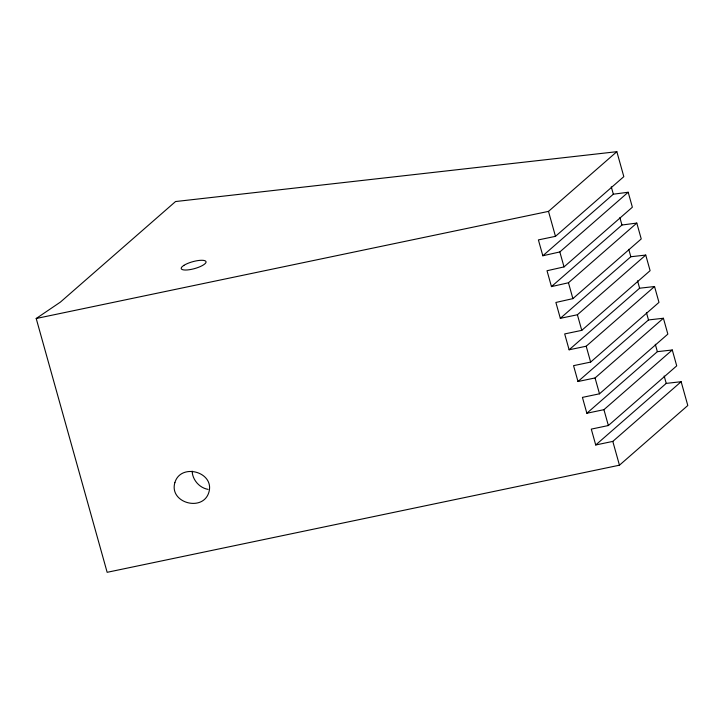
<?xml version="1.0" encoding="UTF-8"?>
<svg xmlns="http://www.w3.org/2000/svg" width="724" height="724" viewBox="0 0 724 724"><rect width="100%" height="100%" fill="white"/><g stroke="black" fill="none" stroke-linecap="round" stroke-linejoin="round"><path stroke-width="1.09" d="M36.2 318.497L548.502 211.381L616.848 151.687L623.826 176.638L555.471 236.341L538.394 239.906L542.837 255.771L559.833 251.943L628.188 192.249L632.369 207.209L564.023 266.903L547.018 270.74L551.453 286.604L568.458 282.767L636.803 223.073L641.238 238.938L572.892 298.632L555.887 302.46L560.322 318.325L577.399 314.759L645.745 255.065L650.107 270.667L581.761 330.361L564.684 333.927L569.118 349.792L586.196 346.226L654.541 286.532L658.976 302.388L590.63 362.091L573.553 365.656L577.987 381.521L595.065 377.955L663.41 318.252L667.845 334.117L599.499 393.811L582.422 397.386L586.856 413.25L603.934 409.675L672.279 349.982L676.714 365.846L608.368 425.54L591.291 429.115L595.725 444.979L612.803 441.405L681.148 381.711L687.8 405.503L619.454 465.197L107.152 572.313L36.2 318.497L60.427 302.08L175.543 201.543L616.848 151.687M542.837 255.771L613.337 194.195L628.188 192.249M551.453 286.604L621.952 225.019L636.803 223.073M560.322 318.325L630.83 256.748L645.745 255.065M569.118 349.792L639.618 288.215L654.541 286.532M577.987 381.521L648.496 319.945L663.41 318.252M586.856 413.25L657.365 351.665L672.279 349.982M595.725 444.979L666.234 383.394L681.148 381.711M611.273 186.792L613.337 194.195M619.889 217.616L621.952 225.019M628.758 249.346L630.83 256.748M637.554 280.812L639.618 288.215M646.423 312.542L648.496 319.945M655.292 344.262L657.365 351.665M664.161 375.991L666.234 383.394M548.502 211.381L555.471 236.341M559.833 251.943L564.023 266.903M568.458 282.767L572.892 298.632M577.399 314.759L581.761 330.361M586.196 346.226L590.63 362.091M595.065 377.955L599.499 393.811M603.934 409.675L608.368 425.54M612.803 441.405L619.454 465.197M208.123 489.37A17.15 14.236 48.9 0 1 192.15 471.134M174.873 482.6C168.846 502.918 202.982 512.33 208.883 492.275C214.901 471.948 180.774 462.546 174.873 482.6M183.905 265.346L182.231 266.604A12.86 3.566 -15.6 0 0 193.978 268.758A12.86 3.566 -15.6 0 0 204.738 260.649A12.86 3.566 -15.6 0 0 183.905 265.346"/></g></svg>
